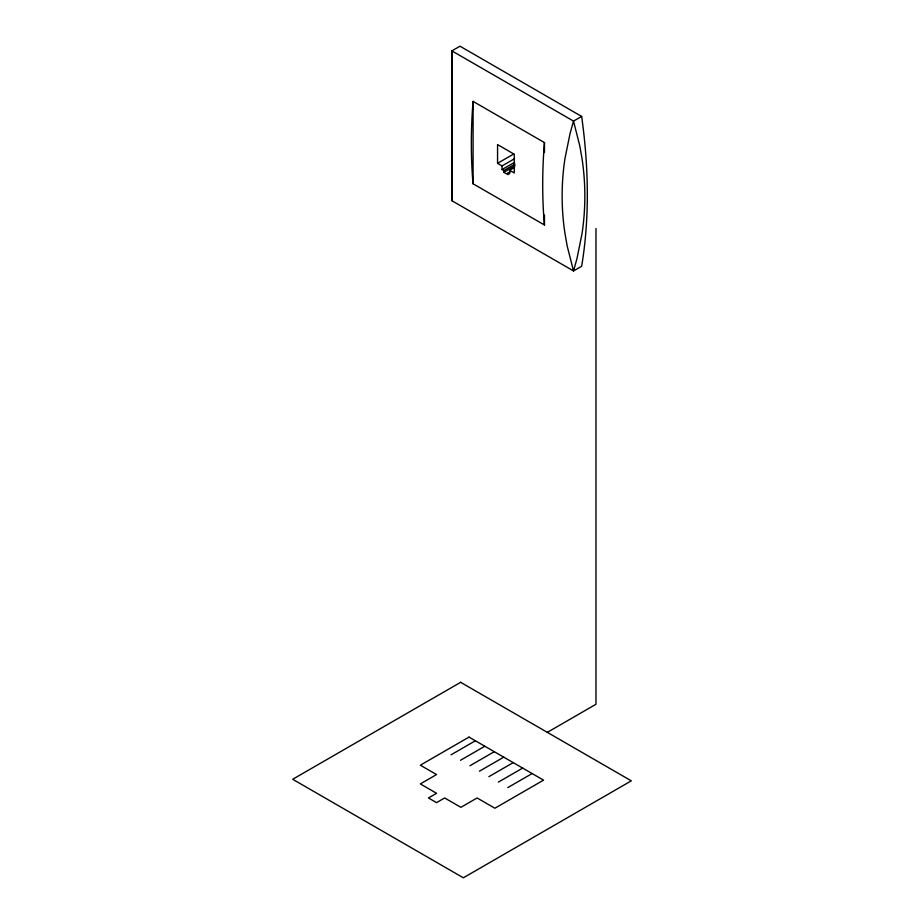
<?xml version="1.0" encoding="UTF-8"?>
<svg xmlns="http://www.w3.org/2000/svg" width="924" height="924" viewBox="0 0 924 924"><rect width="100%" height="100%" fill="white"/><g stroke="black" fill="none" stroke-linecap="round" stroke-linejoin="round"><path stroke-width="1.39" d="M451.882 200.716L451.917 168.341A373.215 1.143 89.9 0 0 451.917 93.128L451.882 50.878L459.99 46.2L581.646 116.436A528.332 305.036 60 0 1 581.646 266.274L573.527 270.951L451.882 200.716L451.848 158.512A376.01 1.155 89.9 0 1 451.848 83.299L451.882 50.878L573.527 121.113L579.81 145.957L582.005 158.454A376.01 307.011 0.4 0 1 582.016 233.657L576.98 258.57L573.527 270.951L567.209 246.107L564.991 233.622A373.215 304.735 0.4 0 1 564.991 158.42L570.05 133.495L573.527 121.113L581.646 116.436M544.455 152.529L544.455 142.585L473.088 101.386L472.765 105.174A528.332 305.036 -60 0 0 472.765 180.376L473.088 183.795L544.455 224.994L544.455 215.049M544.455 142.585L544.132 146.373A528.332 305.036 -60 0 0 544.132 221.575L544.455 224.994M515.072 164.091L503.834 170.582L503.834 172.268L508.027 174.694L508.027 172.996L509.609 173.908L509.609 170.282L514.275 172.973L514.275 154.25L497.562 144.594L497.562 163.329L513.79 153.962M497.562 163.329L502.055 165.916L514.529 158.72M502.055 165.916L502.055 169.542L514.529 162.347M503.834 172.268L515.072 165.789M509.609 170.282L514.61 167.406M508.027 172.996L510.533 171.564M451.028 754.816L475.363 740.771M460.498 760.279L484.823 746.234M469.958 765.742L494.282 751.697M479.417 771.205L503.742 757.16M547.32 732.362L595.98 704.261L595.98 228.528M488.877 776.668L513.213 762.623M498.336 782.131L522.672 768.087M507.807 787.595L532.132 773.55M502.055 169.542L503.834 170.582M473.088 101.386L473.088 183.795M460.649 682.316L292.7 779.279L463.351 877.8L631.3 780.838L460.649 682.316M468.999 737.098L420.339 765.199L436.555 774.555L420.339 783.922L436.555 793.289L428.447 797.966L436.555 802.656L444.675 797.966L460.891 807.333L477.107 797.966L494.894 808.234L543.555 780.145L468.999 737.098"/></g></svg>
